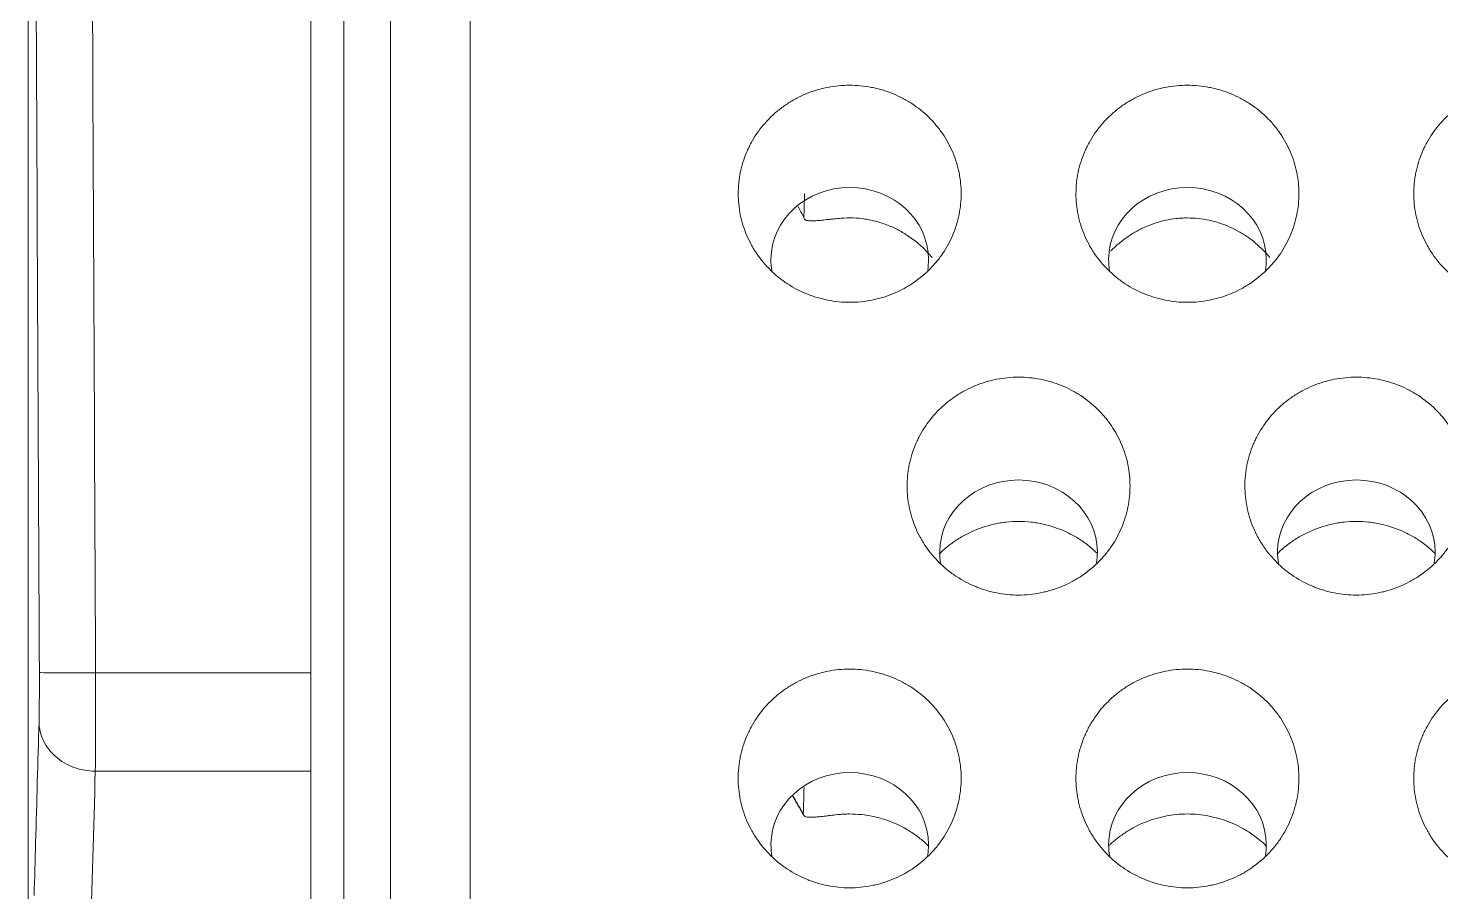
# Model space of a CAD drawing. Header units: millimetres. Extents: x 70151 to 230897, y 35202 to 113211.
# Drawn here: x 178099.42 to 178111.92, y 69239.21 to 69246.85 of the extents above; entities that cross this region are included whole.
import ezdxf

# ---------------------------------------------------------------- set-up
doc = ezdxf.new("R2010")
doc.units = ezdxf.units.MM
doc.header["$LTSCALE"] = 50
doc.layers.add('2-con', color=2, linetype='Continuous')
doc.layers.add('mark-B', color=2, linetype='Continuous', lineweight=20)

# ---------------------------------------------------------------- blocks, each defined once
blk = doc.blocks.new('무풍1WAY 대형')
at = {"layer": 'mark-B'}
blk.add_line((552.99, -481.7), (554.898, -481.7), dxfattribs=at)
for centre, major_axis, ratio, start_param, end_param in [((545.24, -480.181), (0.697, 0), 0.913545, 2.990306, 3.141596), ((545.24, -480.181), (0.697, 0), 0.913545, 0, 0.162873), ((548.227, -480.181), (0.697, 0), 0.913545, 2.990306, 3.141596), ((548.227, -480.181), (0.697, 0), 0.913545, 0, 0.162873), ((545.24, -480.181), (0.697, 0), 0.913545, 3.141596, 6.283185), ((548.227, -480.181), (0.697, 0), 0.913545, 3.141596, 6.283185), ((554.898, -481.705), (0.498, 0.002), 0.008728, 0.017454, 1.570757), ((543.746, -482.769), (0.697, 0), 0.913545, 2.991484, 3.141596), ((543.746, -482.769), (0.697, 0), 0.913545, 0, 0.161298), ((546.734, -482.769), (0.697, 0), 0.913545, 2.991484, 3.141596), ((546.734, -482.769), (0.697, 0), 0.913545, 0, 0.161298), ((543.746, -482.769), (0.697, 0), 0.913545, 3.141596, 6.283185), ((546.734, -482.769), (0.697, 0), 0.913545, 3.141596, 6.283185), ((545.24, -485.356), (0.697, 0), 0.913545, 2.992662, 3.141596), ((545.24, -485.356), (0.697, 0), 0.913545, 3.141596, 6.283185), ((545.24, -485.356), (0.697, 0), 0.913545, 0, 0.15973), ((548.227, -485.356), (0.697, 0), 0.913545, 2.992662, 3.141596), ((548.227, -485.356), (0.697, 0), 0.913545, 3.141596, 6.283185), ((548.227, -485.356), (0.697, 0), 0.913545, 0, 0.15973)]:
    blk.add_ellipse(centre, major_axis=major_axis, ratio=ratio, start_param=start_param, end_param=end_param, dxfattribs=at)
for points, knots in [([(555.493, -488.059), (555.493, -485.014), (555.493, -481.958), (555.493, -476.339), (555.493, -473.779), (555.493, -469.929), (555.493, -468.643), (555.493, -466.713), (555.493, -466.069), (555.493, -465.102), (555.493, -464.78), (555.493, -464.296), (555.493, -464.135), (555.493, -463.812), (555.493, -463.64), (555.493, -463.339), (555.493, -463.209), (555.493, -462.925), (555.493, -462.781), (555.493, -462.346), (555.493, -462.051), (555.493, -461.148), (555.493, -460.523), (555.493, -459.229), (555.493, -458.56), (555.493, -457.522), (555.493, -457.171), (555.493, -456.635), (555.493, -456.455), (555.493, -456.183), (555.493, -456.092), (555.493, -455.91), (555.493, -455.808), (555.493, -455.644), (555.493, -455.581), (555.493, -455.435), (555.493, -455.362), (555.493, -455.142), (555.493, -454.994), (555.493, -454.547), (555.493, -454.245), (555.493, -453.324), (555.493, -452.693), (555.493, -451.395), (555.493, -450.729), (555.493, -449.703), (555.493, -449.356), (555.493, -448.83), (555.493, -448.654), (555.493, -448.299), (555.493, -448.112), (555.493, -447.94)], [0, 0, 0, 0, 0.23099, 0.23099, 0.423242, 0.423242, 0.519369, 0.519369, 0.567432, 0.567432, 0.591463, 0.591463, 0.603479, 0.603479, 0.615495, 0.615495, 0.627511, 0.627511, 0.639526, 0.639526, 0.663558, 0.663558, 0.711621, 0.711621, 0.759684, 0.759684, 0.783716, 0.783716, 0.795732, 0.795732, 0.80174, 0.80174, 0.807748, 0.807748, 0.813755, 0.813755, 0.819763, 0.819763, 0.831779, 0.831779, 0.855811, 0.855811, 0.903874, 0.903874, 0.951937, 0.951937, 0.975969, 0.975969, 0.987984, 0.987984, 1, 1, 1, 1]), ([(552.993, -457.108), (552.993, -457.203), (552.993, -457.393), (552.993, -457.679), (552.993, -457.964), (552.993, -458.25), (552.993, -458.535), (552.993, -458.82), (552.993, -459.106), (552.993, -459.391), (552.993, -459.676), (552.993, -459.961), (552.993, -460.246), (552.993, -460.531), (552.993, -460.816), (552.993, -461.101), (552.993, -461.386), (552.993, -461.671), (552.993, -461.955), (552.993, -462.24), (552.993, -462.525), (552.993, -462.809), (552.993, -463.094), (552.993, -463.378), (552.993, -463.662), (552.993, -463.947), (552.993, -464.231), (552.993, -464.515), (552.993, -464.799), (552.993, -465.084), (552.993, -465.368), (552.993, -465.652), (552.993, -465.936), (552.993, -466.22), (552.993, -466.503), (552.993, -466.787), (552.993, -467.071), (552.993, -467.355), (552.993, -467.638), (552.993, -467.922), (552.993, -468.205), (552.993, -468.489), (552.993, -468.772), (552.993, -469.055), (552.993, -469.339), (552.993, -469.622), (552.993, -469.905), (552.993, -470.188), (552.993, -470.471), (552.993, -470.754), (552.993, -471.037), (552.993, -471.32), (552.993, -471.602), (552.993, -471.885), (552.993, -472.168), (552.993, -472.45), (552.993, -472.733), (552.993, -473.015), (552.993, -473.298), (552.993, -473.58), (552.993, -473.862), (552.993, -474.145), (552.993, -474.427), (552.993, -474.709), (552.993, -474.991), (552.993, -475.273), (552.993, -475.555), (552.993, -476.05), (552.993, -477.07), (552.993, -478.924), (552.993, -481.706), (552.993, -484.168), (552.993, -485.992), (552.993, -486.863), (552.993, -487.701), (552.993, -488.506), (552.993, -489.278), (552.993, -490.017), (552.993, -490.723), (552.993, -491.396), (552.993, -492.036), (552.993, -492.643), (552.993, -493.218), (552.993, -493.76), (552.993, -494.11), (552.993, -494.28)], [0, 0, 0, 0, 0.007577, 0.015155, 0.022732, 0.030309, 0.037887, 0.045464, 0.053041, 0.060618, 0.068195, 0.075772, 0.083349, 0.090927, 0.098504, 0.10608, 0.113657, 0.121234, 0.128811, 0.136388, 0.143965, 0.151542, 0.159119, 0.166695, 0.174272, 0.181849, 0.189426, 0.197002, 0.204579, 0.212156, 0.219732, 0.227309, 0.234885, 0.242462, 0.250039, 0.257615, 0.265192, 0.272768, 0.280345, 0.287921, 0.295498, 0.303074, 0.31065, 0.318227, 0.325803, 0.33338, 0.340956, 0.348532, 0.356109, 0.363685, 0.371262, 0.378838, 0.386414, 0.393991, 0.401567, 0.409143, 0.41672, 0.424296, 0.431872, 0.439449, 0.447025, 0.454601, 0.462177, 0.469754, 0.47733, 0.484906, 0.492483, 0.500059, 0.52485, 0.574775, 0.649835, 0.750029, 0.774561, 0.798208, 0.820972, 0.842852, 0.863849, 0.883961, 0.90319, 0.921534, 0.938995, 0.955572, 0.971266, 0.986075, 1, 1, 1, 1]), ([(552.701, -494.49), (552.702, -492.962), (552.702, -491.432), (552.702, -488.364), (552.702, -486.058), (552.702, -483.744), (552.702, -482.2), (552.702, -481.427), (552.702, -479.106), (552.702, -477.556), (552.701, -474.449), (552.701, -472.893), (552.701, -469.775), (552.701, -468.213), (552.701, -465.085), (552.701, -463.518), (552.701, -460.379), (552.701, -458.807), (552.701, -457.233)], [0, 0, 0, 0, 0.125, 0.125, 0.25, 0.3125, 0.3125, 0.375, 0.375, 0.5, 0.5, 0.625, 0.625, 0.75, 0.75, 0.875, 0.875, 1, 1, 1, 1]), ([(551.585, -494.699), (551.585, -491.638), (551.585, -488.563), (551.585, -483.93), (551.585, -482.382), (551.585, -479.281), (551.585, -477.727), (551.585, -474.613), (551.585, -473.054), (551.585, -469.928), (551.585, -468.363), (551.585, -465.227), (551.585, -463.657), (551.585, -460.512), (551.585, -458.936), (551.585, -457.359)], [0, 0, 0, 0, 0.25, 0.25, 0.375, 0.375, 0.5, 0.5, 0.625, 0.625, 0.75, 0.75, 0.875, 0.875, 1, 1, 1, 1]), ([(552.289, -457.307), (552.289, -458.883), (552.289, -460.457), (552.289, -463.599), (552.289, -465.168), (552.289, -468.301), (552.289, -469.865), (552.289, -472.987), (552.289, -474.546), (552.289, -477.656), (552.289, -479.209), (552.289, -482.307), (552.289, -483.854), (552.289, -488.482), (552.289, -491.554), (552.289, -494.612)], [0, 0, 0, 0, 0.125, 0.125, 0.25, 0.25, 0.375, 0.375, 0.5, 0.5, 0.625, 0.625, 0.75, 0.75, 1, 1, 1, 1]), ([(555.441, -479.73), (555.437, -479.886), (555.432, -480.042), (555.418, -480.555), (555.408, -480.911), (555.398, -481.267)], [0, 0, 0, 0, 0.304848, 0.304848, 1, 1, 1, 1]), ([(542.252, -479.799), (542.318, -479.799), (542.382, -479.806), (542.478, -479.824), (542.509, -479.832), (542.556, -479.846), (542.571, -479.851), (542.602, -479.862), (542.617, -479.868), (542.692, -479.899), (542.749, -479.929), (542.816, -479.973), (542.829, -479.982), (542.855, -480.001), (542.868, -480.011), (542.906, -480.042), (542.929, -480.063), (542.997, -480.13), (543.038, -480.179), (543.083, -480.245), (543.091, -480.259), (543.108, -480.286), (543.132, -480.327), (543.166, -480.398), (543.187, -480.457), (543.201, -480.503), (543.205, -480.518), (543.213, -480.549), (543.217, -480.564), (543.232, -480.642), (543.238, -480.704), (543.238, -480.798), (543.237, -480.829), (543.232, -480.877), (543.23, -480.892), (543.226, -480.924), (543.223, -480.939), (543.207, -481.016), (543.189, -481.076), (543.158, -481.149), (543.152, -481.163), (543.138, -481.192), (543.131, -481.206), (543.108, -481.248), (543.092, -481.275), (543.039, -481.354), (542.998, -481.403), (542.941, -481.459), (542.929, -481.47), (542.905, -481.492), (542.869, -481.523), (542.804, -481.57), (542.749, -481.603), (542.692, -481.633), (542.662, -481.647), (542.572, -481.683), (542.51, -481.702), (542.415, -481.721), (542.383, -481.725), (542.318, -481.732), (542.285, -481.733), (542.188, -481.733), (542.124, -481.727), (542.044, -481.712), (542.028, -481.708), (541.996, -481.7), (541.949, -481.687), (541.873, -481.661), (541.814, -481.633), (541.772, -481.611), (541.757, -481.603), (541.73, -481.587), (541.716, -481.578), (541.648, -481.534), (541.599, -481.493), (541.531, -481.426), (541.509, -481.403), (541.478, -481.366), (541.468, -481.353), (541.449, -481.328), (541.44, -481.315), (541.395, -481.249), (541.365, -481.194), (541.328, -481.106), (541.317, -481.076), (541.299, -481.016), (541.291, -480.985), (541.273, -480.893), (541.266, -480.831), (541.266, -480.704), (541.272, -480.642), (541.291, -480.55), (541.299, -480.519), (541.317, -480.459), (541.328, -480.429), (541.365, -480.341), (541.395, -480.286), (541.448, -480.207), (541.467, -480.181), (541.508, -480.132), (541.53, -480.108), (541.598, -480.041), (541.647, -480.001), (541.728, -479.947), (541.756, -479.93), (541.813, -479.9), (541.871, -479.873), (541.932, -479.851), (541.978, -479.837), (541.994, -479.833), (542.026, -479.825), (542.042, -479.822), (542.122, -479.806), (542.187, -479.799), (542.252, -479.799)], [0, 0, 0, 0, 0.03125, 0.03125, 0.046875, 0.046875, 0.054687, 0.054687, 0.0625, 0.0625, 0.09375, 0.09375, 0.101562, 0.101562, 0.109375, 0.109375, 0.125, 0.125, 0.15625, 0.15625, 0.164062, 0.164062, 0.171875, 0.1875, 0.203125, 0.203125, 0.210937, 0.210937, 0.21875, 0.21875, 0.25, 0.25, 0.265625, 0.265625, 0.273437, 0.273437, 0.28125, 0.28125, 0.3125, 0.3125, 0.320312, 0.320312, 0.328125, 0.328125, 0.34375, 0.34375, 0.375, 0.375, 0.382812, 0.382812, 0.390625, 0.40625, 0.421875, 0.421875, 0.4375, 0.4375, 0.46875, 0.46875, 0.484375, 0.484375, 0.5, 0.5, 0.53125, 0.53125, 0.539062, 0.539062, 0.546875, 0.5625, 0.578125, 0.578125, 0.585937, 0.585937, 0.59375, 0.59375, 0.625, 0.625, 0.640625, 0.640625, 0.648437, 0.648437, 0.65625, 0.65625, 0.6875, 0.6875, 0.703125, 0.703125, 0.71875, 0.71875, 0.75, 0.75, 0.78125, 0.78125, 0.796875, 0.796875, 0.8125, 0.8125, 0.84375, 0.84375, 0.859375, 0.859375, 0.875, 0.875, 0.90625, 0.90625, 0.921875, 0.921875, 0.9375, 0.953125, 0.953125, 0.960937, 0.960937, 0.96875, 0.96875, 1, 1, 1, 1]), ([(545.24, -479.799), (545.305, -479.799), (545.37, -479.806), (545.465, -479.824), (545.497, -479.832), (545.543, -479.846), (545.559, -479.851), (545.59, -479.862), (545.605, -479.868), (545.68, -479.899), (545.736, -479.929), (545.803, -479.973), (545.817, -479.982), (545.843, -480.001), (545.856, -480.011), (545.893, -480.042), (545.917, -480.063), (545.985, -480.13), (546.026, -480.179), (546.07, -480.245), (546.079, -480.259), (546.096, -480.286), (546.119, -480.327), (546.153, -480.398), (546.175, -480.457), (546.189, -480.503), (546.193, -480.518), (546.201, -480.549), (546.204, -480.564), (546.22, -480.642), (546.226, -480.704), (546.226, -480.798), (546.225, -480.829), (546.22, -480.877), (546.218, -480.892), (546.213, -480.924), (546.21, -480.939), (546.195, -481.016), (546.177, -481.076), (546.146, -481.149), (546.14, -481.163), (546.126, -481.192), (546.119, -481.206), (546.096, -481.248), (546.079, -481.275), (546.026, -481.354), (545.986, -481.403), (545.928, -481.459), (545.917, -481.47), (545.893, -481.492), (545.856, -481.523), (545.792, -481.57), (545.737, -481.603), (545.679, -481.633), (545.65, -481.647), (545.56, -481.683), (545.498, -481.702), (545.403, -481.721), (545.37, -481.725), (545.305, -481.732), (545.273, -481.733), (545.175, -481.733), (545.111, -481.727), (545.031, -481.712), (545.015, -481.708), (544.983, -481.7), (544.936, -481.687), (544.86, -481.661), (544.802, -481.633), (544.759, -481.611), (544.745, -481.603), (544.717, -481.587), (544.703, -481.578), (544.636, -481.534), (544.586, -481.493), (544.518, -481.426), (544.496, -481.403), (544.466, -481.366), (544.456, -481.353), (544.436, -481.328), (544.427, -481.315), (544.383, -481.249), (544.353, -481.194), (544.316, -481.106), (544.305, -481.076), (544.286, -481.016), (544.279, -480.985), (544.26, -480.893), (544.254, -480.831), (544.254, -480.704), (544.26, -480.642), (544.278, -480.55), (544.286, -480.519), (544.305, -480.459), (544.316, -480.429), (544.352, -480.341), (544.382, -480.286), (544.435, -480.207), (544.454, -480.181), (544.495, -480.132), (544.517, -480.108), (544.585, -480.041), (544.635, -480.001), (544.715, -479.947), (544.743, -479.93), (544.8, -479.9), (544.859, -479.873), (544.919, -479.851), (544.966, -479.837), (544.982, -479.833), (545.013, -479.825), (545.029, -479.822), (545.109, -479.806), (545.174, -479.799), (545.24, -479.799)], [0, 0, 0, 0, 0.03125, 0.03125, 0.046875, 0.046875, 0.054687, 0.054687, 0.0625, 0.0625, 0.09375, 0.09375, 0.101562, 0.101562, 0.109375, 0.109375, 0.125, 0.125, 0.15625, 0.15625, 0.164062, 0.164062, 0.171875, 0.1875, 0.203125, 0.203125, 0.210937, 0.210937, 0.21875, 0.21875, 0.25, 0.25, 0.265625, 0.265625, 0.273437, 0.273437, 0.28125, 0.28125, 0.3125, 0.3125, 0.320313, 0.320313, 0.328125, 0.328125, 0.34375, 0.34375, 0.375, 0.375, 0.382813, 0.382813, 0.390625, 0.40625, 0.421875, 0.421875, 0.4375, 0.4375, 0.46875, 0.46875, 0.484375, 0.484375, 0.5, 0.5, 0.53125, 0.53125, 0.539063, 0.539063, 0.546875, 0.5625, 0.578125, 0.578125, 0.585938, 0.585938, 0.59375, 0.59375, 0.625, 0.625, 0.640625, 0.640625, 0.648438, 0.648438, 0.65625, 0.65625, 0.6875, 0.6875, 0.703125, 0.703125, 0.71875, 0.71875, 0.75, 0.75, 0.78125, 0.78125, 0.796875, 0.796875, 0.8125, 0.8125, 0.84375, 0.84375, 0.859375, 0.859375, 0.875, 0.875, 0.90625, 0.90625, 0.921875, 0.921875, 0.9375, 0.953125, 0.953125, 0.960938, 0.960938, 0.96875, 0.96875, 1, 1, 1, 1]), ([(548.227, -479.799), (548.293, -479.799), (548.358, -479.806), (548.453, -479.824), (548.484, -479.832), (548.531, -479.846), (548.546, -479.851), (548.577, -479.862), (548.592, -479.868), (548.667, -479.899), (548.724, -479.929), (548.791, -479.973), (548.804, -479.982), (548.83, -480.001), (548.843, -480.011), (548.881, -480.042), (548.905, -480.063), (548.972, -480.13), (549.013, -480.179), (549.058, -480.245), (549.067, -480.259), (549.083, -480.286), (549.107, -480.327), (549.141, -480.398), (549.162, -480.457), (549.176, -480.503), (549.18, -480.518), (549.188, -480.549), (549.192, -480.564), (549.207, -480.642), (549.214, -480.704), (549.214, -480.798), (549.212, -480.829), (549.207, -480.877), (549.205, -480.892), (549.201, -480.924), (549.198, -480.939), (549.182, -481.016), (549.164, -481.076), (549.134, -481.149), (549.127, -481.163), (549.113, -481.192), (549.106, -481.206), (549.083, -481.248), (549.067, -481.275), (549.014, -481.354), (548.973, -481.403), (548.916, -481.459), (548.904, -481.47), (548.88, -481.492), (548.844, -481.523), (548.779, -481.57), (548.724, -481.603), (548.667, -481.633), (548.637, -481.647), (548.547, -481.683), (548.485, -481.702), (548.39, -481.721), (548.358, -481.725), (548.293, -481.732), (548.26, -481.733), (548.163, -481.733), (548.099, -481.727), (548.019, -481.712), (548.003, -481.708), (547.971, -481.7), (547.924, -481.687), (547.848, -481.661), (547.789, -481.633), (547.747, -481.611), (547.733, -481.603), (547.705, -481.587), (547.691, -481.578), (547.623, -481.534), (547.574, -481.493), (547.506, -481.426), (547.484, -481.403), (547.453, -481.366), (547.443, -481.353), (547.424, -481.328), (547.415, -481.315), (547.37, -481.249), (547.34, -481.194), (547.303, -481.106), (547.293, -481.076), (547.274, -481.016), (547.266, -480.985), (547.248, -480.893), (547.241, -480.831), (547.241, -480.704), (547.248, -480.642), (547.266, -480.55), (547.274, -480.519), (547.292, -480.459), (547.303, -480.429), (547.34, -480.341), (547.37, -480.286), (547.423, -480.207), (547.442, -480.181), (547.483, -480.132), (547.505, -480.108), (547.573, -480.041), (547.622, -480.001), (547.703, -479.947), (547.731, -479.93), (547.788, -479.9), (547.846, -479.873), (547.907, -479.851), (547.953, -479.837), (547.969, -479.833), (548.001, -479.825), (548.017, -479.822), (548.097, -479.806), (548.162, -479.799), (548.227, -479.799)], [0, 0, 0, 0, 0.03125, 0.03125, 0.046875, 0.046875, 0.054688, 0.054688, 0.0625, 0.0625, 0.09375, 0.09375, 0.101562, 0.101562, 0.109375, 0.109375, 0.125, 0.125, 0.15625, 0.15625, 0.164062, 0.164062, 0.171875, 0.1875, 0.203125, 0.203125, 0.210937, 0.210937, 0.21875, 0.21875, 0.25, 0.25, 0.265625, 0.265625, 0.273437, 0.273437, 0.28125, 0.28125, 0.3125, 0.3125, 0.320312, 0.320312, 0.328125, 0.328125, 0.34375, 0.34375, 0.375, 0.375, 0.382812, 0.382812, 0.390625, 0.40625, 0.421875, 0.421875, 0.4375, 0.4375, 0.46875, 0.46875, 0.484375, 0.484375, 0.5, 0.5, 0.53125, 0.53125, 0.539062, 0.539062, 0.546875, 0.5625, 0.578125, 0.578125, 0.585937, 0.585937, 0.59375, 0.59375, 0.625, 0.625, 0.640625, 0.640625, 0.648437, 0.648437, 0.65625, 0.65625, 0.6875, 0.6875, 0.703125, 0.703125, 0.71875, 0.71875, 0.75, 0.75, 0.78125, 0.78125, 0.796875, 0.796875, 0.8125, 0.8125, 0.84375, 0.84375, 0.859375, 0.859375, 0.875, 0.875, 0.90625, 0.90625, 0.921875, 0.921875, 0.9375, 0.953125, 0.953125, 0.960937, 0.960937, 0.96875, 0.96875, 1, 1, 1, 1]), ([(545.931, -480.175), (545.923, -480.183), (545.914, -480.191), (545.894, -480.209), (545.857, -480.24), (545.792, -480.288), (545.737, -480.32), (545.68, -480.351), (545.65, -480.365), (545.56, -480.401), (545.498, -480.42), (545.403, -480.439), (545.371, -480.444), (545.305, -480.45), (545.273, -480.452), (545.175, -480.452), (545.111, -480.445), (545.031, -480.43), (545.015, -480.426), (544.983, -480.418), (544.936, -480.406), (544.86, -480.379), (544.801, -480.351), (544.758, -480.329), (544.744, -480.321), (544.716, -480.304), (544.703, -480.296), (544.635, -480.251), (544.585, -480.211), (544.539, -480.166), (544.539, -480.165), (544.538, -480.164)], [0, 0, 0, 0, 0.022721, 0.022721, 0.054192, 0.117132, 0.180073, 0.180073, 0.243014, 0.243014, 0.368895, 0.368895, 0.431836, 0.431836, 0.494777, 0.494777, 0.620658, 0.620658, 0.652128, 0.652128, 0.683599, 0.746539, 0.80948, 0.80948, 0.84095, 0.84095, 0.872421, 0.872421, 0.998302, 0.998302, 1, 1, 1, 1]), ([(548.336, -480.446), (548.319, -480.448), (548.301, -480.449), (548.265, -480.451), (548.248, -480.452), (548.194, -480.452), (548.124, -480.448), (548.054, -480.437), (548.001, -480.426), (547.984, -480.422), (547.949, -480.413), (547.932, -480.408), (547.848, -480.38), (547.784, -480.351), (547.708, -480.307), (547.693, -480.297), (547.663, -480.278), (547.62, -480.248), (547.569, -480.206), (547.535, -480.173), (547.526, -480.164)], [0, 0, 0, 0, 0.059741, 0.059741, 0.119482, 0.119482, 0.238963, 0.358445, 0.358445, 0.418186, 0.418186, 0.477927, 0.477927, 0.71689, 0.71689, 0.776631, 0.776631, 0.836372, 0.955854, 1, 1, 1, 1]), ([(548.638, -480.453), (548.638, -480.447), (548.636, -480.442), (548.631, -480.436), (548.628, -480.434), (548.623, -480.431), (548.62, -480.429), (548.609, -480.426), (548.6, -480.424), (548.584, -480.423), (548.578, -480.423), (548.566, -480.423), (548.553, -480.423), (548.538, -480.424), (548.523, -480.425), (548.515, -480.426), (548.49, -480.428), (548.473, -480.43), (548.445, -480.433), (548.436, -480.434), (548.416, -480.437), (548.406, -480.438), (548.377, -480.441), (548.357, -480.443), (548.336, -480.446)], [0, 0, 0, 0, 0.125, 0.125, 0.1875, 0.1875, 0.25, 0.25, 0.375, 0.375, 0.4375, 0.4375, 0.5, 0.5625, 0.5625, 0.625, 0.625, 0.75, 0.75, 0.8125, 0.8125, 0.875, 0.875, 1, 1, 1, 1]), ([(548.732, -480.617), (548.718, -480.592), (548.703, -480.567), (548.672, -480.512), (548.655, -480.482), (548.638, -480.453)], [0, 0, 0, 0, 0.46032, 0.46032, 1, 1, 1, 1]), ([(554.898, -481.7), (554.898, -481.678), (554.897, -481.655), (554.897, -481.611), (554.897, -481.589), (554.897, -481.523), (554.897, -481.479), (554.897, -481.415), (554.897, -481.394), (554.897, -481.352), (554.897, -481.332), (554.897, -481.27), (554.898, -481.191), (554.898, -481.118), (554.898, -481.067), (554.898, -481.05), (554.898, -481.017), (554.899, -481.001), (554.899, -480.955), (554.899, -480.899), (554.9, -480.851), (554.9, -480.83)], [0, 0, 0, 0, 0.0625, 0.0625, 0.125, 0.125, 0.25, 0.25, 0.3125, 0.3125, 0.375, 0.375, 0.5, 0.625, 0.625, 0.6875, 0.6875, 0.75, 0.75, 0.875, 1, 1, 1, 1]), ([(554.9, -480.83), (554.933, -480.831), (554.965, -480.834), (555.028, -480.845), (555.059, -480.853), (555.119, -480.875), (555.148, -480.889), (555.202, -480.921), (555.227, -480.939), (555.273, -480.979), (555.294, -481.002), (555.33, -481.049), (555.346, -481.074), (555.371, -481.127), (555.381, -481.154), (555.394, -481.21), (555.398, -481.239), (555.398, -481.267)], [0, 0, 0, 0, 0.125, 0.125, 0.25, 0.25, 0.375, 0.375, 0.5, 0.5, 0.625, 0.625, 0.75, 0.75, 0.875, 0.875, 1, 1, 1, 1]), ([(555.398, -481.267), (555.397, -481.288), (555.397, -481.314), (555.396, -481.36), (555.396, -481.377), (555.396, -481.411), (555.395, -481.448), (555.395, -481.487), (555.395, -481.528), (555.395, -481.549), (555.395, -481.592), (555.395, -481.613), (555.395, -481.657), (555.395, -481.68), (555.395, -481.702)], [0, 0, 0, 0, 0.25, 0.25, 0.375, 0.375, 0.5, 0.625, 0.625, 0.75, 0.75, 0.875, 0.875, 1, 1, 1, 1]), ([(543.746, -482.388), (543.812, -482.388), (543.876, -482.395), (543.971, -482.413), (544.003, -482.421), (544.049, -482.435), (544.065, -482.44), (544.096, -482.451), (544.111, -482.457), (544.186, -482.487), (544.242, -482.517), (544.309, -482.561), (544.323, -482.57), (544.349, -482.589), (544.362, -482.599), (544.399, -482.629), (544.423, -482.651), (544.491, -482.718), (544.532, -482.766), (544.576, -482.832), (544.585, -482.846), (544.602, -482.873), (544.625, -482.914), (544.659, -482.985), (544.681, -483.044), (544.695, -483.089), (544.699, -483.104), (544.707, -483.135), (544.71, -483.15), (544.726, -483.227), (544.732, -483.289), (544.732, -483.383), (544.731, -483.414), (544.726, -483.462), (544.724, -483.477), (544.719, -483.508), (544.717, -483.524), (544.701, -483.601), (544.683, -483.66), (544.652, -483.733), (544.646, -483.747), (544.632, -483.776), (544.625, -483.79), (544.602, -483.832), (544.585, -483.859), (544.532, -483.937), (544.492, -483.986), (544.434, -484.042), (544.423, -484.053), (544.399, -484.074), (544.362, -484.105), (544.298, -484.152), (544.242, -484.185), (544.185, -484.215), (544.156, -484.229), (544.066, -484.265), (544.004, -484.284), (543.909, -484.302), (543.876, -484.307), (543.811, -484.314), (543.779, -484.315), (543.682, -484.315), (543.617, -484.309), (543.537, -484.293), (543.521, -484.29), (543.49, -484.282), (543.443, -484.269), (543.367, -484.243), (543.308, -484.216), (543.266, -484.193), (543.251, -484.185), (543.224, -484.169), (543.21, -484.161), (543.142, -484.116), (543.093, -484.076), (543.025, -484.01), (543.003, -483.986), (542.972, -483.949), (542.962, -483.937), (542.943, -483.911), (542.934, -483.898), (542.889, -483.833), (542.859, -483.778), (542.822, -483.691), (542.811, -483.661), (542.793, -483.601), (542.785, -483.57), (542.766, -483.478), (542.76, -483.416), (542.76, -483.29), (542.766, -483.227), (542.785, -483.136), (542.792, -483.105), (542.811, -483.045), (542.822, -483.015), (542.859, -482.928), (542.889, -482.872), (542.942, -482.794), (542.961, -482.769), (543.002, -482.719), (543.024, -482.696), (543.092, -482.629), (543.141, -482.589), (543.222, -482.535), (543.25, -482.519), (543.307, -482.489), (543.365, -482.462), (543.426, -482.44), (543.472, -482.426), (543.488, -482.422), (543.52, -482.414), (543.535, -482.411), (543.616, -482.395), (543.681, -482.388), (543.746, -482.388)], [0, 0, 0, 0, 0.03125, 0.03125, 0.046875, 0.046875, 0.054688, 0.054688, 0.0625, 0.0625, 0.09375, 0.09375, 0.101563, 0.101563, 0.109375, 0.109375, 0.125, 0.125, 0.15625, 0.15625, 0.164063, 0.164063, 0.171875, 0.1875, 0.203125, 0.203125, 0.210938, 0.210938, 0.21875, 0.21875, 0.25, 0.25, 0.265625, 0.265625, 0.273438, 0.273438, 0.28125, 0.28125, 0.3125, 0.3125, 0.320313, 0.320313, 0.328125, 0.328125, 0.34375, 0.34375, 0.375, 0.375, 0.382813, 0.382813, 0.390625, 0.40625, 0.421875, 0.421875, 0.4375, 0.4375, 0.46875, 0.46875, 0.484375, 0.484375, 0.5, 0.5, 0.53125, 0.53125, 0.539063, 0.539063, 0.546875, 0.5625, 0.578125, 0.578125, 0.585938, 0.585938, 0.59375, 0.59375, 0.625, 0.625, 0.640625, 0.640625, 0.648438, 0.648438, 0.65625, 0.65625, 0.6875, 0.6875, 0.703125, 0.703125, 0.71875, 0.71875, 0.75, 0.75, 0.78125, 0.78125, 0.796875, 0.796875, 0.8125, 0.8125, 0.84375, 0.84375, 0.859375, 0.859375, 0.875, 0.875, 0.90625, 0.90625, 0.921875, 0.921875, 0.9375, 0.953125, 0.953125, 0.960938, 0.960938, 0.96875, 0.96875, 1, 1, 1, 1]), ([(546.734, -482.388), (546.799, -482.388), (546.864, -482.395), (546.959, -482.413), (546.99, -482.421), (547.037, -482.435), (547.052, -482.44), (547.083, -482.451), (547.098, -482.457), (547.173, -482.487), (547.23, -482.517), (547.297, -482.561), (547.31, -482.57), (547.336, -482.589), (547.349, -482.599), (547.387, -482.629), (547.41, -482.651), (547.478, -482.718), (547.519, -482.766), (547.564, -482.832), (547.573, -482.846), (547.589, -482.873), (547.613, -482.914), (547.647, -482.985), (547.668, -483.044), (547.682, -483.089), (547.687, -483.104), (547.694, -483.135), (547.698, -483.15), (547.714, -483.227), (547.72, -483.289), (547.72, -483.383), (547.718, -483.414), (547.714, -483.462), (547.712, -483.477), (547.707, -483.508), (547.704, -483.524), (547.689, -483.601), (547.67, -483.66), (547.64, -483.733), (547.633, -483.747), (547.619, -483.776), (547.612, -483.79), (547.589, -483.832), (547.573, -483.859), (547.52, -483.937), (547.479, -483.986), (547.422, -484.042), (547.41, -484.053), (547.386, -484.074), (547.35, -484.105), (547.285, -484.152), (547.23, -484.185), (547.173, -484.215), (547.143, -484.229), (547.053, -484.265), (546.992, -484.284), (546.896, -484.302), (546.864, -484.307), (546.799, -484.314), (546.766, -484.315), (546.669, -484.315), (546.605, -484.309), (546.525, -484.293), (546.509, -484.29), (546.477, -484.282), (546.43, -484.269), (546.354, -484.243), (546.296, -484.216), (546.253, -484.193), (546.239, -484.185), (546.211, -484.169), (546.197, -484.161), (546.13, -484.116), (546.08, -484.076), (546.012, -484.01), (545.99, -483.986), (545.96, -483.949), (545.95, -483.937), (545.931, -483.911), (545.921, -483.898), (545.877, -483.833), (545.847, -483.778), (545.81, -483.691), (545.799, -483.661), (545.78, -483.601), (545.773, -483.57), (545.754, -483.478), (545.748, -483.416), (545.748, -483.29), (545.754, -483.227), (545.772, -483.136), (545.78, -483.105), (545.799, -483.045), (545.809, -483.015), (545.846, -482.928), (545.876, -482.872), (545.929, -482.794), (545.948, -482.769), (545.99, -482.719), (546.011, -482.696), (546.079, -482.629), (546.129, -482.589), (546.209, -482.535), (546.237, -482.519), (546.294, -482.489), (546.353, -482.462), (546.413, -482.44), (546.46, -482.426), (546.476, -482.422), (546.507, -482.414), (546.523, -482.411), (546.603, -482.395), (546.668, -482.388), (546.734, -482.388)], [0, 0, 0, 0, 0.03125, 0.03125, 0.046875, 0.046875, 0.054688, 0.054688, 0.0625, 0.0625, 0.09375, 0.09375, 0.101563, 0.101563, 0.109375, 0.109375, 0.125, 0.125, 0.15625, 0.15625, 0.164063, 0.164063, 0.171875, 0.1875, 0.203125, 0.203125, 0.210938, 0.210938, 0.21875, 0.21875, 0.25, 0.25, 0.265625, 0.265625, 0.273438, 0.273438, 0.28125, 0.28125, 0.3125, 0.3125, 0.320313, 0.320313, 0.328125, 0.328125, 0.34375, 0.34375, 0.375, 0.375, 0.382813, 0.382813, 0.390625, 0.40625, 0.421875, 0.421875, 0.4375, 0.4375, 0.46875, 0.46875, 0.484375, 0.484375, 0.5, 0.5, 0.53125, 0.53125, 0.539063, 0.539063, 0.546875, 0.5625, 0.578125, 0.578125, 0.585937, 0.585937, 0.59375, 0.59375, 0.625, 0.625, 0.640625, 0.640625, 0.648437, 0.648437, 0.65625, 0.65625, 0.6875, 0.6875, 0.703125, 0.703125, 0.71875, 0.71875, 0.75, 0.75, 0.78125, 0.78125, 0.796875, 0.796875, 0.8125, 0.8125, 0.84375, 0.84375, 0.859375, 0.859375, 0.875, 0.875, 0.90625, 0.90625, 0.921875, 0.921875, 0.9375, 0.953125, 0.953125, 0.960938, 0.960938, 0.96875, 0.96875, 1, 1, 1, 1]), ([(544.447, -482.752), (544.418, -482.781), (544.386, -482.809), (544.324, -482.856), (544.295, -482.876), (544.248, -482.904), (544.232, -482.913), (544.2, -482.93), (544.184, -482.938), (544.102, -482.976), (544.034, -482.999), (543.945, -483.019), (543.927, -483.023), (543.891, -483.029), (543.873, -483.031), (543.819, -483.037), (543.747, -483.041), (543.674, -483.037), (543.62, -483.031), (543.602, -483.029), (543.566, -483.023), (543.548, -483.019), (543.459, -483), (543.391, -482.977), (543.309, -482.939), (543.292, -482.93), (543.26, -482.913), (543.245, -482.905), (543.198, -482.877), (543.139, -482.836), (543.085, -482.79), (543.056, -482.762), (543.053, -482.76), (543.05, -482.757)], [0, 0, 0, 0, 0.082025, 0.082025, 0.152027, 0.152027, 0.187028, 0.187028, 0.222029, 0.222029, 0.362034, 0.362034, 0.397035, 0.397035, 0.432036, 0.432036, 0.502038, 0.57204, 0.57204, 0.607041, 0.607041, 0.642042, 0.642042, 0.782047, 0.782047, 0.817048, 0.817048, 0.852049, 0.852049, 0.922051, 0.992053, 0.992053, 1, 1, 1, 1]), ([(547.435, -482.752), (547.405, -482.781), (547.374, -482.809), (547.312, -482.856), (547.282, -482.876), (547.235, -482.904), (547.22, -482.913), (547.188, -482.93), (547.172, -482.938), (547.09, -482.976), (547.022, -482.999), (546.932, -483.019), (546.915, -483.023), (546.879, -483.029), (546.861, -483.031), (546.807, -483.037), (546.734, -483.041), (546.662, -483.037), (546.607, -483.031), (546.589, -483.029), (546.553, -483.023), (546.535, -483.019), (546.447, -483), (546.379, -482.977), (546.296, -482.939), (546.28, -482.93), (546.248, -482.913), (546.232, -482.905), (546.186, -482.877), (546.127, -482.836), (546.072, -482.79), (546.043, -482.762), (546.04, -482.76), (546.037, -482.757)], [0, 0, 0, 0, 0.082024, 0.082024, 0.152026, 0.152026, 0.187028, 0.187028, 0.222029, 0.222029, 0.362033, 0.362033, 0.397034, 0.397034, 0.432035, 0.432035, 0.502038, 0.57204, 0.57204, 0.607041, 0.607041, 0.642042, 0.642042, 0.782047, 0.782047, 0.817048, 0.817048, 0.852049, 0.852049, 0.922051, 0.992053, 0.992053, 1, 1, 1, 1]), ([(542.252, -484.977), (542.318, -484.977), (542.382, -484.984), (542.477, -485.002), (542.509, -485.01), (542.555, -485.024), (542.571, -485.029), (542.602, -485.04), (542.617, -485.045), (542.692, -485.076), (542.748, -485.105), (542.815, -485.149), (542.829, -485.158), (542.855, -485.177), (542.867, -485.187), (542.905, -485.217), (542.929, -485.239), (542.997, -485.305), (543.038, -485.354), (543.082, -485.419), (543.091, -485.433), (543.108, -485.46), (543.131, -485.501), (543.165, -485.571), (543.187, -485.63), (543.201, -485.675), (543.205, -485.69), (543.213, -485.721), (543.216, -485.736), (543.232, -485.813), (543.238, -485.875), (543.238, -485.968), (543.237, -486), (543.232, -486.047), (543.23, -486.062), (543.225, -486.093), (543.223, -486.109), (543.207, -486.185), (543.189, -486.245), (543.158, -486.317), (543.152, -486.332), (543.138, -486.36), (543.131, -486.374), (543.108, -486.416), (543.091, -486.443), (543.038, -486.521), (542.998, -486.569), (542.94, -486.625), (542.929, -486.636), (542.905, -486.657), (542.868, -486.688), (542.804, -486.735), (542.748, -486.767), (542.691, -486.797), (542.662, -486.811), (542.572, -486.847), (542.51, -486.866), (542.415, -486.884), (542.383, -486.889), (542.318, -486.895), (542.285, -486.897), (542.188, -486.897), (542.124, -486.891), (542.044, -486.875), (542.028, -486.872), (541.996, -486.864), (541.949, -486.851), (541.873, -486.825), (541.815, -486.798), (541.772, -486.776), (541.758, -486.768), (541.73, -486.752), (541.716, -486.743), (541.649, -486.699), (541.599, -486.659), (541.531, -486.593), (541.509, -486.569), (541.479, -486.533), (541.469, -486.52), (541.449, -486.495), (541.44, -486.482), (541.396, -486.417), (541.366, -486.362), (541.329, -486.275), (541.318, -486.245), (541.299, -486.185), (541.291, -486.155), (541.273, -486.063), (541.266, -486.001), (541.266, -485.875), (541.273, -485.813), (541.291, -485.722), (541.299, -485.691), (541.317, -485.631), (541.328, -485.602), (541.365, -485.515), (541.395, -485.459), (541.448, -485.381), (541.467, -485.356), (541.508, -485.307), (541.53, -485.283), (541.598, -485.217), (541.648, -485.177), (541.728, -485.124), (541.756, -485.107), (541.813, -485.077), (541.872, -485.05), (541.932, -485.029), (541.979, -485.015), (541.994, -485.011), (542.026, -485.003), (542.042, -484.999), (542.122, -484.984), (542.187, -484.977), (542.252, -484.977)], [0, 0, 0, 0, 0.03125, 0.03125, 0.046875, 0.046875, 0.054687, 0.054687, 0.0625, 0.0625, 0.09375, 0.09375, 0.101562, 0.101562, 0.109375, 0.109375, 0.125, 0.125, 0.15625, 0.15625, 0.164062, 0.164062, 0.171875, 0.1875, 0.203125, 0.203125, 0.210937, 0.210937, 0.21875, 0.21875, 0.25, 0.25, 0.265625, 0.265625, 0.273437, 0.273437, 0.28125, 0.28125, 0.3125, 0.3125, 0.320312, 0.320312, 0.328125, 0.328125, 0.34375, 0.34375, 0.375, 0.375, 0.382812, 0.382812, 0.390625, 0.40625, 0.421875, 0.421875, 0.4375, 0.4375, 0.46875, 0.46875, 0.484375, 0.484375, 0.5, 0.5, 0.53125, 0.53125, 0.539062, 0.539062, 0.546875, 0.5625, 0.578125, 0.578125, 0.585937, 0.585937, 0.59375, 0.59375, 0.625, 0.625, 0.640625, 0.640625, 0.648437, 0.648437, 0.65625, 0.65625, 0.6875, 0.6875, 0.703125, 0.703125, 0.71875, 0.71875, 0.75, 0.75, 0.78125, 0.78125, 0.796875, 0.796875, 0.8125, 0.8125, 0.84375, 0.84375, 0.859375, 0.859375, 0.875, 0.875, 0.90625, 0.90625, 0.921875, 0.921875, 0.9375, 0.953125, 0.953125, 0.960937, 0.960937, 0.96875, 0.96875, 1, 1, 1, 1]), ([(545.24, -484.977), (545.305, -484.977), (545.37, -484.984), (545.465, -485.002), (545.496, -485.01), (545.543, -485.024), (545.558, -485.029), (545.589, -485.04), (545.604, -485.045), (545.679, -485.076), (545.736, -485.105), (545.803, -485.149), (545.816, -485.158), (545.842, -485.177), (545.855, -485.187), (545.893, -485.217), (545.916, -485.239), (545.984, -485.305), (546.025, -485.354), (546.07, -485.419), (546.079, -485.433), (546.095, -485.46), (546.119, -485.501), (546.153, -485.571), (546.174, -485.63), (546.188, -485.675), (546.193, -485.69), (546.2, -485.721), (546.204, -485.736), (546.22, -485.813), (546.226, -485.875), (546.226, -485.968), (546.224, -486), (546.22, -486.047), (546.218, -486.062), (546.213, -486.093), (546.21, -486.109), (546.195, -486.185), (546.176, -486.245), (546.146, -486.317), (546.139, -486.332), (546.125, -486.36), (546.118, -486.374), (546.095, -486.416), (546.079, -486.443), (546.026, -486.521), (545.985, -486.569), (545.928, -486.625), (545.916, -486.636), (545.892, -486.657), (545.856, -486.688), (545.791, -486.735), (545.736, -486.767), (545.679, -486.797), (545.649, -486.811), (545.559, -486.847), (545.498, -486.866), (545.402, -486.884), (545.37, -486.889), (545.305, -486.895), (545.273, -486.897), (545.176, -486.897), (545.111, -486.891), (545.031, -486.875), (545.015, -486.872), (544.984, -486.864), (544.937, -486.851), (544.861, -486.825), (544.802, -486.798), (544.76, -486.776), (544.746, -486.768), (544.718, -486.752), (544.704, -486.743), (544.636, -486.699), (544.587, -486.659), (544.519, -486.593), (544.497, -486.569), (544.466, -486.533), (544.456, -486.52), (544.437, -486.495), (544.428, -486.482), (544.383, -486.417), (544.353, -486.362), (544.316, -486.275), (544.305, -486.245), (544.287, -486.185), (544.279, -486.155), (544.26, -486.063), (544.254, -486.001), (544.254, -485.875), (544.26, -485.813), (544.279, -485.722), (544.286, -485.691), (544.305, -485.631), (544.316, -485.602), (544.353, -485.515), (544.383, -485.459), (544.436, -485.381), (544.455, -485.356), (544.496, -485.307), (544.518, -485.283), (544.586, -485.217), (544.635, -485.177), (544.716, -485.124), (544.744, -485.107), (544.801, -485.077), (544.859, -485.05), (544.92, -485.029), (544.966, -485.015), (544.982, -485.011), (545.013, -485.003), (545.029, -484.999), (545.11, -484.984), (545.174, -484.977), (545.24, -484.977)], [0, 0, 0, 0, 0.03125, 0.03125, 0.046875, 0.046875, 0.054688, 0.054688, 0.0625, 0.0625, 0.09375, 0.09375, 0.101563, 0.101563, 0.109375, 0.109375, 0.125, 0.125, 0.15625, 0.15625, 0.164063, 0.164063, 0.171875, 0.1875, 0.203125, 0.203125, 0.210938, 0.210938, 0.21875, 0.21875, 0.25, 0.25, 0.265625, 0.265625, 0.273438, 0.273438, 0.28125, 0.28125, 0.3125, 0.3125, 0.320313, 0.320313, 0.328125, 0.328125, 0.34375, 0.34375, 0.375, 0.375, 0.382813, 0.382813, 0.390625, 0.40625, 0.421875, 0.421875, 0.4375, 0.4375, 0.46875, 0.46875, 0.484375, 0.484375, 0.5, 0.5, 0.53125, 0.53125, 0.539063, 0.539063, 0.546875, 0.5625, 0.578125, 0.578125, 0.585938, 0.585938, 0.59375, 0.59375, 0.625, 0.625, 0.640625, 0.640625, 0.648438, 0.648438, 0.65625, 0.65625, 0.6875, 0.6875, 0.703125, 0.703125, 0.71875, 0.71875, 0.75, 0.75, 0.78125, 0.78125, 0.796875, 0.796875, 0.8125, 0.8125, 0.84375, 0.84375, 0.859375, 0.859375, 0.875, 0.875, 0.90625, 0.90625, 0.921875, 0.921875, 0.9375, 0.953125, 0.953125, 0.960938, 0.960938, 0.96875, 0.96875, 1, 1, 1, 1]), ([(548.227, -484.977), (548.293, -484.977), (548.357, -484.984), (548.452, -485.002), (548.484, -485.01), (548.53, -485.024), (548.546, -485.029), (548.577, -485.04), (548.592, -485.045), (548.667, -485.076), (548.723, -485.105), (548.79, -485.149), (548.804, -485.158), (548.83, -485.177), (548.843, -485.187), (548.88, -485.217), (548.904, -485.239), (548.972, -485.305), (549.013, -485.354), (549.057, -485.419), (549.066, -485.433), (549.083, -485.46), (549.106, -485.501), (549.14, -485.571), (549.162, -485.63), (549.176, -485.675), (549.18, -485.69), (549.188, -485.721), (549.192, -485.736), (549.207, -485.813), (549.213, -485.875), (549.213, -485.968), (549.212, -486), (549.207, -486.047), (549.205, -486.062), (549.201, -486.093), (549.198, -486.109), (549.182, -486.185), (549.164, -486.245), (549.133, -486.317), (549.127, -486.332), (549.113, -486.36), (549.106, -486.374), (549.083, -486.416), (549.067, -486.443), (549.013, -486.521), (548.973, -486.569), (548.915, -486.625), (548.904, -486.636), (548.88, -486.657), (548.843, -486.688), (548.779, -486.735), (548.723, -486.767), (548.666, -486.797), (548.637, -486.811), (548.547, -486.847), (548.485, -486.866), (548.39, -486.884), (548.358, -486.889), (548.293, -486.895), (548.26, -486.897), (548.163, -486.897), (548.099, -486.891), (548.019, -486.875), (548.003, -486.872), (547.971, -486.864), (547.924, -486.851), (547.848, -486.825), (547.79, -486.798), (547.747, -486.776), (547.733, -486.768), (547.705, -486.752), (547.691, -486.743), (547.624, -486.699), (547.574, -486.659), (547.506, -486.593), (547.485, -486.569), (547.454, -486.533), (547.444, -486.52), (547.425, -486.495), (547.415, -486.482), (547.371, -486.417), (547.341, -486.362), (547.304, -486.275), (547.293, -486.245), (547.274, -486.185), (547.266, -486.155), (547.248, -486.063), (547.241, -486.001), (547.241, -485.875), (547.248, -485.813), (547.266, -485.722), (547.274, -485.691), (547.292, -485.631), (547.303, -485.602), (547.34, -485.515), (547.37, -485.459), (547.423, -485.381), (547.442, -485.356), (547.484, -485.307), (547.505, -485.283), (547.573, -485.217), (547.623, -485.177), (547.703, -485.124), (547.731, -485.107), (547.789, -485.077), (547.847, -485.05), (547.907, -485.029), (547.954, -485.015), (547.969, -485.011), (548.001, -485.003), (548.017, -484.999), (548.097, -484.984), (548.162, -484.977), (548.227, -484.977)], [0, 0, 0, 0, 0.03125, 0.03125, 0.046875, 0.046875, 0.054688, 0.054688, 0.0625, 0.0625, 0.09375, 0.09375, 0.101563, 0.101563, 0.109375, 0.109375, 0.125, 0.125, 0.15625, 0.15625, 0.164063, 0.164063, 0.171875, 0.1875, 0.203125, 0.203125, 0.210938, 0.210938, 0.21875, 0.21875, 0.25, 0.25, 0.265625, 0.265625, 0.273437, 0.273437, 0.28125, 0.28125, 0.3125, 0.3125, 0.320312, 0.320312, 0.328125, 0.328125, 0.34375, 0.34375, 0.375, 0.375, 0.382813, 0.382813, 0.390625, 0.40625, 0.421875, 0.421875, 0.4375, 0.4375, 0.46875, 0.46875, 0.484375, 0.484375, 0.5, 0.5, 0.53125, 0.53125, 0.539063, 0.539063, 0.546875, 0.5625, 0.578125, 0.578125, 0.585938, 0.585938, 0.59375, 0.59375, 0.625, 0.625, 0.640625, 0.640625, 0.648438, 0.648438, 0.65625, 0.65625, 0.6875, 0.6875, 0.703125, 0.703125, 0.71875, 0.71875, 0.75, 0.75, 0.78125, 0.78125, 0.796875, 0.796875, 0.8125, 0.8125, 0.84375, 0.84375, 0.859375, 0.859375, 0.875, 0.875, 0.90625, 0.90625, 0.921875, 0.921875, 0.9375, 0.953125, 0.953125, 0.960938, 0.960938, 0.96875, 0.96875, 1, 1, 1, 1]), ([(545.919, -485.429), (545.912, -485.437), (545.904, -485.444), (545.885, -485.463), (545.849, -485.496), (545.786, -485.546), (545.732, -485.581), (545.69, -485.606), (545.676, -485.613), (545.647, -485.628), (545.632, -485.635), (545.558, -485.668), (545.497, -485.689), (545.402, -485.709), (545.371, -485.714), (545.322, -485.72), (545.306, -485.721), (545.273, -485.723), (545.257, -485.723), (545.176, -485.723), (545.112, -485.717), (545.033, -485.699), (545.017, -485.696), (544.985, -485.687), (544.938, -485.673), (544.863, -485.644), (544.806, -485.615), (544.749, -485.582), (544.722, -485.565), (544.643, -485.508), (544.594, -485.465), (544.539, -485.406), (544.528, -485.394), (544.516, -485.379), (544.513, -485.376), (544.511, -485.374)], [0, 0, 0, 0, 0.02013, 0.02013, 0.050538, 0.111354, 0.17217, 0.17217, 0.202578, 0.202578, 0.232987, 0.232987, 0.354619, 0.354619, 0.415435, 0.415435, 0.445843, 0.445843, 0.476251, 0.476251, 0.597884, 0.597884, 0.628292, 0.628292, 0.6587, 0.719516, 0.780332, 0.780332, 0.841148, 0.841148, 0.962781, 0.962781, 0.993189, 0.993189, 1, 1, 1, 1]), ([(548.302, -485.72), (548.232, -485.726), (548.162, -485.724), (548.075, -485.711), (548.058, -485.708), (548.024, -485.7), (548.007, -485.696), (547.955, -485.682), (547.889, -485.66), (547.825, -485.631), (547.779, -485.607), (547.764, -485.598), (547.734, -485.58), (547.719, -485.57), (547.646, -485.521), (547.593, -485.476), (547.532, -485.412), (547.52, -485.399), (547.505, -485.382), (547.502, -485.378), (547.498, -485.373)], [0, 0, 0, 0, 0.23104, 0.23104, 0.2888, 0.2888, 0.34656, 0.34656, 0.46208, 0.5776, 0.5776, 0.635361, 0.635361, 0.693121, 0.693121, 0.924161, 0.924161, 0.981921, 0.981921, 1, 1, 1, 1]), ([(548.633, -485.728), (548.633, -485.722), (548.631, -485.717), (548.625, -485.71), (548.622, -485.708), (548.616, -485.705), (548.613, -485.703), (548.601, -485.7), (548.591, -485.698), (548.573, -485.698), (548.567, -485.698), (548.553, -485.698), (548.539, -485.698), (548.523, -485.699), (548.506, -485.701), (548.497, -485.701), (548.47, -485.704), (548.451, -485.706), (548.42, -485.709), (548.41, -485.71), (548.389, -485.712), (548.378, -485.713), (548.346, -485.716), (548.324, -485.718), (548.302, -485.72)], [0, 0, 0, 0, 0.125, 0.125, 0.1875, 0.1875, 0.25, 0.25, 0.375, 0.375, 0.4375, 0.4375, 0.5, 0.5625, 0.5625, 0.625, 0.625, 0.75, 0.75, 0.8125, 0.8125, 0.875, 0.875, 1, 1, 1, 1])]:
    blk.add_open_spline(points, degree=3, knots=knots, dxfattribs=at)
for points, degree in [([(554.9, -480.83), (554.915, -480.318), (554.929, -479.805), (554.943, -479.293)], 3), ([(548.638, -480.453), (548.635, -480.531), (548.633, -480.608), (548.631, -480.685)], 3), ([(548.735, -480.615), (548.685, -480.528), (548.635, -480.441)], 2), ([(552.993, -480.83), (554.9, -480.83)], 1), ([(554.927, -488.054), (554.917, -485.936), (554.907, -483.818), (554.898, -481.7)], 3), ([(555.395, -481.702), (555.405, -483.82), (555.415, -485.938), (555.425, -488.056)], 3), ([(548.633, -485.728), (548.631, -485.799), (548.629, -485.869), (548.626, -485.939)], 3), ([(548.684, -485.824), (548.667, -485.792), (548.65, -485.76), (548.633, -485.728)], 3)]:
    blk.add_open_spline(points, degree=degree, dxfattribs=at)
blk = doc.blocks.new('dpdjzjs')
at = {"layer": 'mark-B', "rotation": 180}
blk.add_blockref('무풍1WAY 대형', (178654.915, 88751.491), dxfattribs=at)

msp = doc.modelspace()

# ---------------------------------------------------------------- block references
at = {"layer": '2-con'}
msp.add_blockref('dpdjzjs', (0, -19992.043), dxfattribs=at)

doc.saveas('drawing.dxf')
